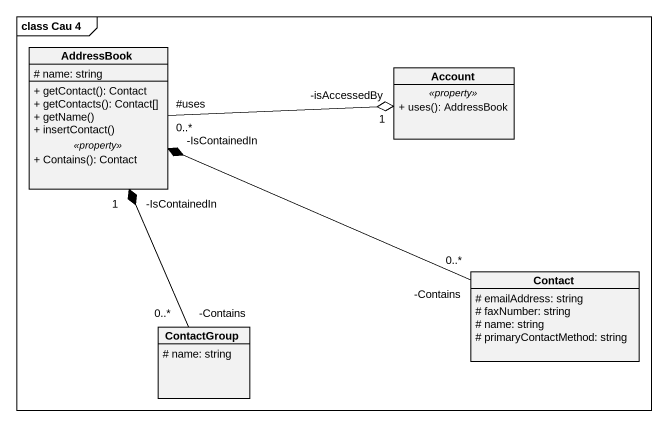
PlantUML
@startuml
mainframe class Cau 4
hide circle
hide empty members
skinparam classAttributeIconSize 0
class AddressBook {
  # name: string
  --
  + getContact(): Contact
  + getContacts(): Contact[]
  + getName()
  + insertContact()
  .. <<property>> ..
  + Contains(): Contact
}
class Account {
  .. <<property>> ..
  + uses(): AddressBook
}
class Contact {
  # emailAddress: string
  # faxNumber: string
  # name: string
  # primaryContactMethod: string
}
class ContactGroup {
  # name: string
}
AddressBook "#uses\n0..*" -right-o "-isAccessedBy\n1" Account
Contact "-Contains\n0..*" -left-* "-IsContainedIn" AddressBook
ContactGroup "-Contains\n0..*" -up-* "-IsContainedIn\n1" AddressBook
@enduml
